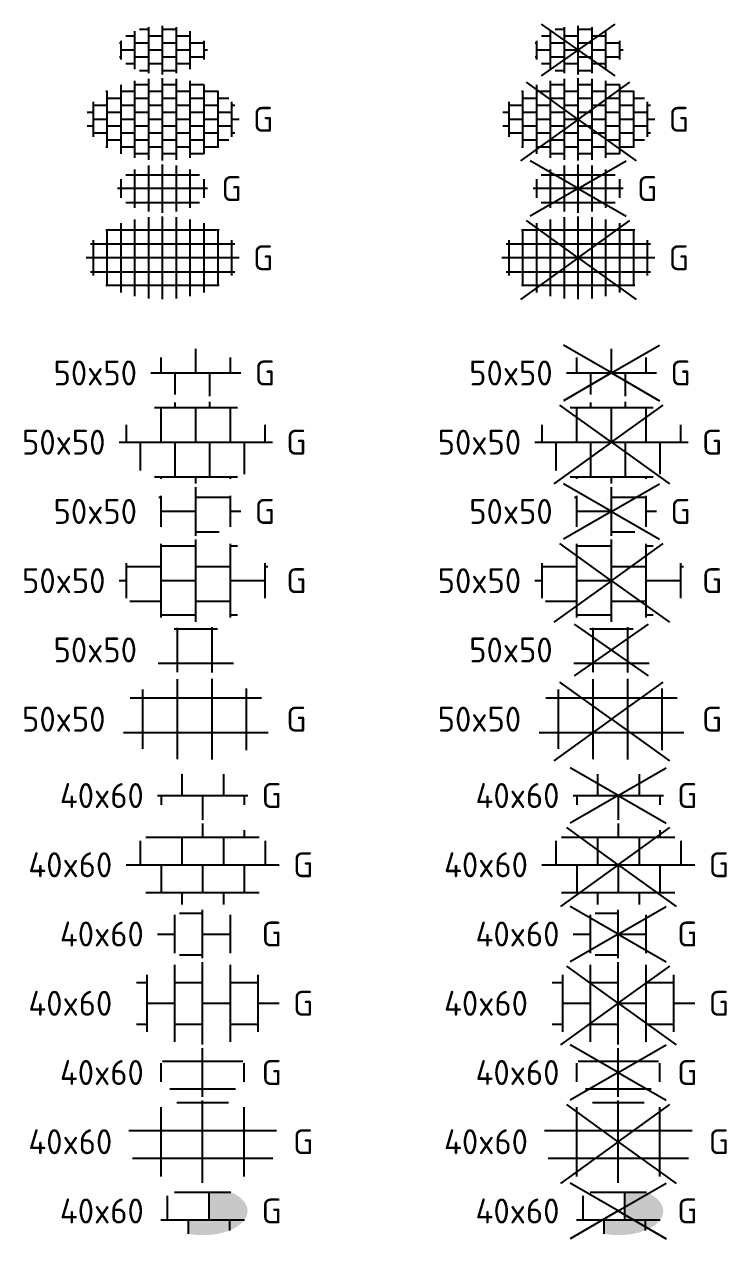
# Model space of a CAD drawing. Header units: metres. Extents: x 3187 to 3249, y 2220 to 2393.
# Drawn here: x 3218.18 to 3228.32, y 2315.92 to 2333.46 of the extents above; entities that cross this region are included whole.
import ezdxf
from ezdxf.enums import TextEntityAlignment as Align

# ---------------------------------------------------------------- set-up
doc = ezdxf.new("R2010")
doc.units = ezdxf.units.M
doc.layers.add('V-WE-VH-OPENVERHARDING_STRAATBAKSTEEN-S', color=90, linetype='Continuous', lineweight=25)
doc.styles.add('NLCS-ISO', font='NLCS-ISO.ttf')

# ---------------------------------------------------------------- blocks, each defined once
blk = doc.blocks.new('SVH-TEGEL_400X600_DIK_LINT_KL-SO')
h = blk.add_hatch(color=254)
h.dxf.hatch_style = 1
h.paths.add_polyline_path([(1.449, -1.567), (1.949, -1.4), (1.949, -0.639), (0.449, -0.639), (-1.051, -0.639), (-1.051, -1.65), (-0.889, -1.683), (-0.3, -1.743), (0.3, -1.743), (0.889, -1.683)])
h.paths.add_polyline_path([(2.763, -0.921), (3.024, -0.639), (1.949, -0.639), (1.949, -1.4), (1.959, -1.397), (2.402, -1.179)])
h.paths.add_polyline_path([(2.402, 1.179), (2.043, 1.361), (0.449, 1.361), (0.449, -0.639), (3.024, -0.639), (3.031, -0.632), (3.195, -0.322), (3.25, 0), (3.195, 0.322), (3.031, 0.632), (2.763, 0.921)])
for p, q in [((-2.551, 1.085), (-2.551, -0.639)), ((-2.043, 1.361), (2.043, 1.361)), ((0.449, 1.361), (0.449, -0.639)), ((1.949, 1.4), (1.949, 1.361)), ((-3.026, -0.639), (3.026, -0.639)), ((-1.051, -0.639), (-1.051, -1.656)), ((1.949, -0.639), (1.949, -1.4))]:
    blk.add_line(p, q)
at = {"style": 'NLCS-ISO'}
blk.add_attdef('FORMAAT', text='', height=1.8, dxfattribs=at).set_placement((-4.25, 0), align=Align.MIDDLE_RIGHT)
blk.add_attdef('KLEUR', text='', height=1.8, dxfattribs=at).set_placement((4.25, 0), align=Align.MIDDLE_LEFT)
at = {"style": 'NLCS-ISO', "flags": 1}
blk.add_attdef('FUNCTIE', text='', height=1.8, dxfattribs=at).set_placement((0, -2.75), align=Align.TOP_CENTER)
blk = doc.blocks.new('SVH-TEGEL_400X600_DUN_BLOK-SO')
for p, q in [((1.871, 2.799), (-1.871, 2.799)), ((0, -2.975), (0, 2.975)), ((-3, -2.498), (-3, 2.498)), ((3, -2.498), (3, 2.498)), ((5.322, 0.799), (-5.322, 0.799)), ((5.055, -1.201), (-5.055, -1.201))]:
    blk.add_line(p, q)
at = {"style": 'NLCS-ISO'}
blk.add_attdef('FORMAAT', text='', height=1.8, dxfattribs=at).set_placement((-6.525, 0), align=Align.MIDDLE_RIGHT)
blk.add_attdef('KLEUR', text='', height=1.8, dxfattribs=at).set_placement((6.525, 0), align=Align.MIDDLE_LEFT)
at = {"style": 'NLCS-ISO', "flags": 1}
blk.add_attdef('FUNCTIE', text='', height=1.8, dxfattribs=at).set_placement((0, -3.975), align=Align.TOP_CENTER)
blk = doc.blocks.new('SVH-TEGEL_400X600_DUN_BLOK_KL-SO')
for p, q in [((0, -1.75), (0, 1.75)), ((-3, -0.673), (-3, 0.673)), ((2.891, 0.799), (-2.891, 0.799)), ((3, -0.673), (3, 0.673)), ((2.364, -1.201), (-2.364, -1.201))]:
    blk.add_line(p, q)
at = {"style": 'NLCS-ISO'}
blk.add_attdef('FORMAAT', text='', height=1.8, dxfattribs=at).set_placement((-4.25, 0), align=Align.MIDDLE_RIGHT)
blk.add_attdef('KLEUR', text='', height=1.8, dxfattribs=at).set_placement((4.25, 0), align=Align.MIDDLE_LEFT)
at = {"style": 'NLCS-ISO', "flags": 1}
blk.add_attdef('FUNCTIE', text='', height=1.8, dxfattribs=at).set_placement((0, -2.75), align=Align.TOP_CENTER)
blk = doc.blocks.new('SVH-TEGEL_400X600_DUN_HALFST-SO')
for p, q in [((-2, -2.773), (-2, 2.773)), ((0, -2.975), (0, 2.975)), ((2, -2.773), (2, 2.773)), ((-4, -2.052), (-4, 2.052)), ((4, -2.052), (4, 2.052)), ((-4.771, 1.5), (-4, 1.5)), ((-2, 1.5), (0, 1.5)), ((2, 1.5), (4, 1.5)), ((-4, 0), (-2, 0)), ((0, 0), (2, 0)), ((4, 0), (5.525, 0)), ((-4.771, -1.5), (-4, -1.5)), ((-2, -1.5), (0, -1.5)), ((2, -1.5), (4, -1.5))]:
    blk.add_line(p, q)
at = {"style": 'NLCS-ISO'}
blk.add_attdef('FORMAAT', text='', height=1.8, dxfattribs=at).set_placement((-6.525, 0), align=Align.MIDDLE_RIGHT)
blk.add_attdef('KLEUR', text='', height=1.8, dxfattribs=at).set_placement((6.525, 0), align=Align.MIDDLE_LEFT)
at = {"style": 'NLCS-ISO', "flags": 1}
blk.add_attdef('FUNCTIE', text='', height=1.8, dxfattribs=at).set_placement((0, -3.975), align=Align.TOP_CENTER)
blk = doc.blocks.new('SVH-TEGEL_400X600_DUN_HALFST_KL-SO')
for p, q in [((-2, -1.379), (-2, 1.379)), ((-1.674, 1.5), (0, 1.5)), ((0, -1.75), (0, 1.75)), ((2, -1.379), (2, 1.379)), ((-3.25, 0), (-2, 0)), ((0, 0), (2, 0)), ((-1.674, -1.5), (0, -1.5))]:
    blk.add_line(p, q)
at = {"style": 'NLCS-ISO'}
blk.add_attdef('FORMAAT', text='', height=1.8, dxfattribs=at).set_placement((-4.25, 0), align=Align.MIDDLE_RIGHT)
blk.add_attdef('KLEUR', text='', height=1.8, dxfattribs=at).set_placement((4.25, 0), align=Align.MIDDLE_LEFT)
at = {"style": 'NLCS-ISO', "flags": 1}
blk.add_attdef('FUNCTIE', text='', height=1.8, dxfattribs=at).set_placement((0, -2.75), align=Align.TOP_CENTER)
blk = doc.blocks.new('SVH-TEGEL_400X600_DUN_LINT-SO')
for p, q in [((0, 2.975), (0, 2)), ((-4.09, 2), (4.09, 2)), ((-1.5, 2), (-1.5, 0)), ((1.5, 2), (1.5, 0)), ((3, 2.498), (3, 2)), ((-4.5, 1.726), (-4.5, 0)), ((4.5, 1.726), (4.5, 0)), ((-5.525, 0), (5.525, 0)), ((-3, 0), (-3, -2)), ((0, 0), (0, -2)), ((3, 0), (3, -2)), ((-4.09, -2), (4.09, -2)), ((-1.5, -2), (-1.5, -2.863)), ((1.5, -2), (1.5, -2.863))]:
    blk.add_line(p, q)
at = {"style": 'NLCS-ISO'}
blk.add_attdef('FORMAAT', text='', height=1.8, dxfattribs=at).set_placement((-6.525, 0), align=Align.MIDDLE_RIGHT)
blk.add_attdef('KLEUR', text='', height=1.8, dxfattribs=at).set_placement((6.525, 0), align=Align.MIDDLE_LEFT)
at = {"style": 'NLCS-ISO', "flags": 1}
blk.add_attdef('FUNCTIE', text='', height=1.8, dxfattribs=at).set_placement((0, -3.975), align=Align.TOP_CENTER)
blk = doc.blocks.new('SVH-TEGEL_400X600_DUN_LINT_KL-SO')
for p, q in [((-1.5, 1.552), (-1.5, 0)), ((1.5, 1.552), (1.5, 0)), ((-3.25, 0), (3.25, 0)), ((-3, 0), (-3, -0.673)), ((0, 0), (0, -1.75)), ((3, 0), (3, -0.673))]:
    blk.add_line(p, q)
at = {"style": 'NLCS-ISO'}
blk.add_attdef('FORMAAT', text='', height=1.8, dxfattribs=at).set_placement((-4.25, 0), align=Align.MIDDLE_RIGHT)
blk.add_attdef('KLEUR', text='', height=1.8, dxfattribs=at).set_placement((4.25, 0), align=Align.MIDDLE_LEFT)
at = {"style": 'NLCS-ISO', "flags": 1}
blk.add_attdef('FUNCTIE', text='', height=1.8, dxfattribs=at).set_placement((0, -2.75), align=Align.TOP_CENTER)
blk = doc.blocks.new('SVH-TEGEL_500X500_BLOK-SO')
for p, q in [((-1.335, -2.887), (-1.335, 2.887)), ((1.165, -2.908), (1.165, 2.908)), ((-3.835, -2.142), (-3.835, 2.142)), ((3.665, -2.226), (3.665, 2.226)), ((-4.732, 1.536), (4.732, 1.536)), ((-5.227, -0.964), (5.227, -0.964))]:
    blk.add_line(p, q)
at = {"style": 'NLCS-ISO'}
blk.add_attdef('FORMAAT', text='', height=1.8, dxfattribs=at).set_placement((-6.525, 0), align=Align.MIDDLE_RIGHT)
blk.add_attdef('KLEUR', text='', height=1.8, dxfattribs=at).set_placement((6.525, 0), align=Align.MIDDLE_LEFT)
at = {"style": 'NLCS-ISO', "flags": 1}
blk.add_attdef('FUNCTIE', text='', height=1.8, dxfattribs=at).set_placement((0, -3.975), align=Align.TOP_CENTER)
blk = doc.blocks.new('SVH-TEGEL_500X500_BLOK_KL-SO')
for p, q in [((-1.558, 1.536), (1.558, 1.536)), ((-1.335, -1.595), (-1.335, 1.595)), ((1.165, -1.633), (1.165, 1.633)), ((-2.711, -0.964), (2.711, -0.964))]:
    blk.add_line(p, q)
at = {"style": 'NLCS-ISO'}
blk.add_attdef('FORMAAT', text='', height=1.8, dxfattribs=at).set_placement((-4.25, 0), align=Align.MIDDLE_RIGHT)
blk.add_attdef('KLEUR', text='', height=1.8, dxfattribs=at).set_placement((4.25, 0), align=Align.MIDDLE_LEFT)
at = {"style": 'NLCS-ISO', "flags": 1}
blk.add_attdef('FUNCTIE', text='', height=1.8, dxfattribs=at).set_placement((0, -2.75), align=Align.TOP_CENTER)
blk = doc.blocks.new('SVH-TEGEL_500X500_HALFST-SO')
for p, q in [((-2.5, -2.653), (-2.5, 2.653)), ((0, -2.975), (0, 2.975)), ((2.5, -2.653), (2.5, 2.653)), ((0, 2.5), (-2.5, 2.5)), ((2.995, 2.5), (2.5, 2.5)), ((-5, -1.266), (-5, 1.266)), ((-2.5, 1), (-5, 1)), ((2.5, 1), (0, 1)), ((5, -1.266), (5, 1.266)), ((5.204, 1), (5, 1)), ((-5, 0), (-5.525, 0)), ((0, 0), (-2.5, 0)), ((5, 0), (2.5, 0)), ((-2.5, -1.5), (-4.771, -1.5)), ((2.5, -1.5), (0, -1.5)), ((0, -2.5), (-2.5, -2.5)), ((2.995, -2.5), (2.5, -2.5))]:
    blk.add_line(p, q)
at = {"style": 'NLCS-ISO'}
blk.add_attdef('FORMAAT', text='', height=1.8, dxfattribs=at).set_placement((-6.525, 0), align=Align.MIDDLE_RIGHT)
blk.add_attdef('KLEUR', text='', height=1.8, dxfattribs=at).set_placement((6.525, 0), align=Align.MIDDLE_LEFT)
at = {"style": 'NLCS-ISO', "flags": 1}
blk.add_attdef('FUNCTIE', text='', height=1.8, dxfattribs=at).set_placement((0, -3.975), align=Align.TOP_CENTER)
blk = doc.blocks.new('SVH-TEGEL_500X500_HALFST_KL-SO')
for p, q in [((-2.5, 1), (-2.667, 1)), ((-2.5, -1.118), (-2.5, 1.118)), ((0, -1.75), (0, 1.75)), ((2.5, 1), (0, 1)), ((2.5, -1.118), (2.5, 1.118)), ((0, 0), (-2.5, 0)), ((3.25, 0), (2.5, 0)), ((1.674, -1.5), (0, -1.5))]:
    blk.add_line(p, q)
at = {"style": 'NLCS-ISO'}
blk.add_attdef('FORMAAT', text='', height=1.8, dxfattribs=at).set_placement((-4.25, 0), align=Align.MIDDLE_RIGHT)
blk.add_attdef('KLEUR', text='', height=1.8, dxfattribs=at).set_placement((4.25, 0), align=Align.MIDDLE_LEFT)
at = {"style": 'NLCS-ISO', "flags": 1}
blk.add_attdef('FUNCTIE', text='', height=1.8, dxfattribs=at).set_placement((0, -2.75), align=Align.TOP_CENTER)
blk = doc.blocks.new('SVH-TEGEL_500X500_LINT-SO')
for p, q in [((-1.5, 2.5), (-1.5, 2.863)), ((1, 2.5), (1, 2.926)), ((-2.995, 2.5), (2.995, 2.5)), ((-2.5, 0), (-2.5, 2.5)), ((0, 0), (0, 2.5)), ((2.5, 0), (2.5, 2.5)), ((-5, 0), (-5, 1.266)), ((5, 0), (5, 1.266)), ((-5.525, 0), (5.525, 0)), ((-4, -2.052), (-4, 0)), ((-1.5, -2.5), (-1.5, 0)), ((1, -2.5), (1, 0)), ((3.5, -2.302), (3.5, 0)), ((-2.995, -2.5), (2.995, -2.5)), ((-2.5, -2.653), (-2.5, -2.5)), ((0, -2.975), (0, -2.5)), ((2.5, -2.653), (2.5, -2.5))]:
    blk.add_line(p, q)
at = {"style": 'NLCS-ISO'}
blk.add_attdef('FORMAAT', text='', height=1.8, dxfattribs=at).set_placement((-6.525, 0), align=Align.MIDDLE_RIGHT)
blk.add_attdef('KLEUR', text='', height=1.8, dxfattribs=at).set_placement((6.525, 0), align=Align.MIDDLE_LEFT)
at = {"style": 'NLCS-ISO', "flags": 1}
blk.add_attdef('FUNCTIE', text='', height=1.8, dxfattribs=at).set_placement((0, -3.975), align=Align.TOP_CENTER)
blk = doc.blocks.new('SVH-TEGEL_500X500_LINT_KL-SO')
for p, q in [((-2.5, 0), (-2.5, 1.118)), ((0, 0), (0, 1.75)), ((2.5, 0), (2.5, 1.118)), ((-3.25, 0), (3.25, 0)), ((-1.5, -1.552), (-1.5, 0)), ((1, -1.665), (1, 0))]:
    blk.add_line(p, q)
at = {"style": 'NLCS-ISO'}
blk.add_attdef('FORMAAT', text='', height=1.8, dxfattribs=at).set_placement((-4.25, 0), align=Align.MIDDLE_RIGHT)
blk.add_attdef('KLEUR', text='', height=1.8, dxfattribs=at).set_placement((4.25, 0), align=Align.MIDDLE_LEFT)
at = {"style": 'NLCS-ISO', "flags": 1}
blk.add_attdef('FUNCTIE', text='', height=1.8, dxfattribs=at).set_placement((0, -2.75), align=Align.TOP_CENTER)
blk = doc.blocks.new('SVH-TEGEL_VARIABEL_BLOK-SO')
for p, q in [((-2, 2), (-2, 2.773)), ((-1, 2), (-1, 2.926)), ((0, 2), (0, 2.975)), ((1, 2), (1, 2.926)), ((2, 2), (2, 2.773)), ((-4, 2), (-4.09, 2)), ((-4, 2), (-4, 2.052)), ((-4, 0), (-4, 2)), ((-2, 2), (-4, 2)), ((-3, 2), (-3, 2.498)), ((-3, 0), (-3, 2)), ((-2, 0), (-2, 2)), ((0, 2), (-2, 2)), ((-1, 0), (-1, 2)), ((0, 0), (0, 2)), ((2, 2), (0, 2)), ((1, 0), (1, 2)), ((2, 0), (2, 2)), ((4, 2), (2, 2)), ((3, 2), (3, 2.498)), ((3, 0), (3, 2)), ((4, 2), (4, 2.052)), ((4, 0), (4, 2)), ((4.09, 2), (4, 2)), ((-5.204, 1), (5.204, 1)), ((-5, 0), (-5, 1.266)), ((5, 0), (5, 1.266)), ((-4, 0), (-5.525, 0)), ((-5, -1.266), (-5, 0)), ((-4, -2), (-4, 0)), ((-2, 0), (-4, 0)), ((-3, -2), (-3, 0)), ((-2, -2), (-2, 0)), ((0, 0), (-2, 0)), ((-1, -2), (-1, 0)), ((0, -2), (0, 0)), ((2, 0), (0, 0)), ((1, -2), (1, 0)), ((2, -2), (2, 0)), ((4, 0), (2, 0)), ((3, -2), (3, 0)), ((4, -2), (4, 0)), ((5.525, 0), (4, 0)), ((5, -1.266), (5, 0)), ((-5.204, -1), (5.204, -1)), ((-4, -2), (-4.09, -2)), ((-4, -2.052), (-4, -2)), ((-2, -2), (-4, -2)), ((-3, -2.498), (-3, -2)), ((-2, -2.773), (-2, -2)), ((0, -2), (-2, -2)), ((-1, -2.926), (-1, -2)), ((0, -2.975), (0, -2)), ((2, -2), (0, -2)), ((1, -2.926), (1, -2)), ((2, -2.773), (2, -2)), ((4, -2), (2, -2)), ((3, -2.498), (3, -2)), ((4, -2.052), (4, -2)), ((4.09, -2), (4, -2))]:
    blk.add_line(p, q)
at = {"style": 'NLCS-ISO'}
blk.add_attdef('FORMAAT', text='', height=1.8, dxfattribs=at).set_placement((-6.525, 0), align=Align.MIDDLE_RIGHT)
blk.add_attdef('KLEUR', text='', height=1.8, dxfattribs=at).set_placement((6.525, 0), align=Align.MIDDLE_LEFT)
at = {"style": 'NLCS-ISO', "flags": 1}
blk.add_attdef('FUNCTIE', text='', height=1.8, dxfattribs=at).set_placement((0, -3.975), align=Align.TOP_CENTER)
blk = doc.blocks.new('SVH-TEGEL_VARIABEL_BLOK_KL-SO')
for p, q in [((-2.667, 1), (2.667, 1)), ((-2, 0), (-2, 1.379)), ((-1, 0), (-1, 1.665)), ((0, 0), (0, 1.75)), ((1, 0), (1, 1.665)), ((2, 0), (2, 1.379)), ((-3, 0), (-3, 0.673)), ((3, 0), (3, 0.673)), ((-2, 0), (-3.25, 0)), ((-3, -0.673), (-3, 0)), ((-2, -1.379), (-2, 0)), ((0, 0), (-2, 0)), ((-1, -1.665), (-1, 0)), ((0, -1.75), (0, 0)), ((2, 0), (0, 0)), ((1, -1.665), (1, 0)), ((2, -1.379), (2, 0)), ((3.25, 0), (2, 0)), ((3, -0.673), (3, 0)), ((-2.667, -1), (2.667, -1))]:
    blk.add_line(p, q)
at = {"style": 'NLCS-ISO'}
blk.add_attdef('FORMAAT', text='', height=1.8, dxfattribs=at).set_placement((-4.25, 0), align=Align.MIDDLE_RIGHT)
blk.add_attdef('KLEUR', text='', height=1.8, dxfattribs=at).set_placement((4.25, 0), align=Align.MIDDLE_LEFT)
at = {"style": 'NLCS-ISO', "flags": 1}
blk.add_attdef('FUNCTIE', text='', height=1.8, dxfattribs=at).set_placement((0, -2.75), align=Align.TOP_CENTER)
blk = doc.blocks.new('SVH-TEGEL_VARIABEL_HALFST-SO')
for p, q in [((-2, 2), (-2, 2.773)), ((-1, 2), (-1, 2.926)), ((0, 2), (0, 2.975)), ((1, 2), (1, 2.926)), ((2, 2), (2, 2.773)), ((-4, 2), (-4.09, 2)), ((-4, 2), (-4, 2.052)), ((-4, 1), (-4, 2)), ((-3, 2), (-3, 2.498)), ((-2, 2), (-3, 2)), ((-3, 1), (-3, 2)), ((-1, 2.5), (-2, 2.5)), ((-2, 1), (-2, 2)), ((0, 2), (-1, 2)), ((-1, 1), (-1, 2)), ((1, 2.5), (0, 2.5)), ((0, 1), (0, 2)), ((2, 2), (1, 2)), ((1, 1), (1, 2)), ((2.994, 2.5), (2, 2.5)), ((2, 1), (2, 2)), ((3, 2), (3, 2.498)), ((4, 2), (3, 2)), ((3, 1), (3, 2)), ((4, 2), (4, 2.052)), ((4, 1), (4, 2)), ((-5, 1), (-5, 1.266)), ((-4, 1), (-5, 1)), ((-5, 0), (-5, 1)), ((-3, 1.5), (-4, 1.5)), ((-4, 0), (-4, 1)), ((-2, 1), (-3, 1)), ((-3, 0), (-3, 1)), ((-1, 1.5), (-2, 1.5)), ((-2, 0), (-2, 1)), ((0, 1), (-1, 1)), ((-1, 0), (-1, 1)), ((1, 1.5), (0, 1.5)), ((0, 0), (0, 1)), ((2, 1), (1, 1)), ((1, 0), (1, 1)), ((3, 1.5), (2, 1.5)), ((2, 0), (2, 1)), ((4, 1), (3, 1)), ((3, 0), (3, 1)), ((4.771, 1.5), (4, 1.5)), ((4, 0), (4, 1)), ((5, 1), (5, 1.265)), ((5.203, 1), (5, 1)), ((5, 0), (5, 1)), ((-5, 0.5), (-5.446, 0.5)), ((-4, 0), (-5, 0)), ((-5, -1), (-5, 0)), ((-3, 0.5), (-4, 0.5)), ((-4, -1), (-4, 0)), ((-2, 0), (-3, 0)), ((-3, -1), (-3, 0)), ((-1, 0.5), (-2, 0.5)), ((-2, -1), (-2, 0)), ((0, 0), (-1, 0)), ((-1, -1), (-1, 0)), ((1, 0.5), (0, 0.5)), ((0, -1), (0, 0)), ((2, 0), (1, 0)), ((1, -1), (1, 0)), ((3, 0.5), (2, 0.5)), ((2, -1), (2, 0)), ((4, 0), (3, 0)), ((3, -1), (3, 0)), ((5, 0.5), (4, 0.5)), ((4, -1), (4, 0)), ((5.525, 0), (5, 0)), ((5, -1), (5, 0)), ((-5, -0.5), (-5.446, -0.5)), ((-3, -0.5), (-4, -0.5)), ((-1, -0.5), (-2, -0.5)), ((1, -0.5), (0, -0.5)), ((3, -0.5), (2, -0.5)), ((5, -0.5), (4, -0.5)), ((-4, -1), (-5, -1)), ((-5, -1.266), (-5, -1)), ((-4, -2), (-4, -1)), ((-3, -1.5), (-4, -1.5)), ((-2, -1), (-3, -1)), ((-3, -2), (-3, -1)), ((-2, -2), (-2, -1)), ((-1, -1.5), (-2, -1.5)), ((0, -1), (-1, -1)), ((-1, -2), (-1, -1)), ((0, -2), (0, -1)), ((1, -1.5), (0, -1.5)), ((2, -1), (1, -1)), ((1, -2), (1, -1)), ((2, -2), (2, -1)), ((3, -1.5), (2, -1.5)), ((4, -1), (3, -1)), ((3, -2), (3, -1)), ((4, -2), (4, -1)), ((4.771, -1.5), (4, -1.5)), ((5.204, -1), (5, -1)), ((5, -1.265), (5, -1)), ((-4, -2), (-4.09, -2)), ((-4, -2.052), (-4, -2)), ((-2, -2), (-3, -2)), ((-3, -2.498), (-3, -2)), ((-2, -2.773), (-2, -2)), ((-1, -2.5), (-2, -2.5)), ((0, -2), (-1, -2)), ((-1, -2.926), (-1, -2)), ((0, -2.975), (0, -2)), ((1, -2.5), (0, -2.5)), ((2, -2), (1, -2)), ((1, -2.926), (1, -2)), ((2, -2.773), (2, -2)), ((2.994, -2.5), (2, -2.5)), ((4, -2), (3, -2)), ((3, -2.498), (3, -2)), ((4, -2.052), (4, -2))]:
    blk.add_line(p, q)
at = {"style": 'NLCS-ISO'}
blk.add_attdef('FORMAAT', text='', height=1.8, dxfattribs=at).set_placement((-6.525, 0), align=Align.MIDDLE_RIGHT)
blk.add_attdef('KLEUR', text='', height=1.8, dxfattribs=at).set_placement((6.525, 0), align=Align.MIDDLE_LEFT)
at = {"style": 'NLCS-ISO', "flags": 1}
blk.add_attdef('FUNCTIE', text='', height=1.8, dxfattribs=at).set_placement((0, -3.975), align=Align.TOP_CENTER)
blk = doc.blocks.new('SVH-TEGEL_VARIABEL_HALFST_KL-SO')
for p, q in [((-2, 1), (-2.666, 1)), ((-2, 1), (-2, 1.379)), ((-2, 0), (-2, 1)), ((-1, 1.5), (-1.673, 1.5)), ((-1, 1), (-1, 1.665)), ((0, 1), (-1, 1)), ((-1, 0), (-1, 1)), ((0, 1), (0, 1.75)), ((1, 1.5), (0, 1.5)), ((0, 0), (0, 1)), ((1, 1), (1, 1.665)), ((2, 1), (1, 1)), ((1, 0), (1, 1)), ((2, 1), (2, 1.379)), ((2, 0), (2, 1)), ((-3, 0.5), (-3.114, 0.5)), ((-3, 0), (-3, 0.673)), ((-2, 0), (-3, 0)), ((-3, -0.673), (-3, 0)), ((-1, 0.5), (-2, 0.5)), ((-2, -1), (-2, 0)), ((0, 0), (-1, 0)), ((-1, -1), (-1, 0)), ((1, 0.5), (0, 0.5)), ((0, -1), (0, 0)), ((2, 0), (1, 0)), ((1, -1), (1, 0)), ((3, 0.5), (2, 0.5)), ((2, -1), (2, 0)), ((3, 0), (3, 0.673)), ((3.25, 0), (3, 0)), ((3, -0.673), (3, 0)), ((-3, -0.5), (-3.114, -0.5)), ((-1, -0.5), (-2, -0.5)), ((1, -0.5), (0, -0.5)), ((3, -0.5), (2, -0.5)), ((-2, -1), (-2.666, -1)), ((-2, -1.379), (-2, -1)), ((-1, -1.5), (-1.674, -1.5)), ((0, -1), (-1, -1)), ((-1, -1.665), (-1, -1)), ((0, -1.75), (0, -1)), ((1, -1.5), (0, -1.5)), ((2, -1), (1, -1)), ((1, -1.665), (1, -1)), ((2, -1.379), (2, -1))]:
    blk.add_line(p, q)
at = {"style": 'NLCS-ISO'}
blk.add_attdef('FORMAAT', text='', height=1.8, dxfattribs=at).set_placement((-4.25, 0), align=Align.MIDDLE_RIGHT)
blk.add_attdef('KLEUR', text='', height=1.8, dxfattribs=at).set_placement((4.25, 0), align=Align.MIDDLE_LEFT)
at = {"style": 'NLCS-ISO', "flags": 1}
blk.add_attdef('FUNCTIE', text='', height=1.8, dxfattribs=at).set_placement((0, -2.75), align=Align.TOP_CENTER)
blk = doc.blocks.new('V-SVH-TEGEL_400X600_DIK_LINT_KL-SO')
h = blk.add_hatch(color=254)
h.dxf.hatch_style = 1
h.paths.add_polyline_path([(1.449, -1.567), (1.949, -1.4), (1.949, -0.639), (0.449, -0.639), (-1.051, -0.639), (-1.051, -1.65), (-0.889, -1.683), (-0.3, -1.743), (0.3, -1.743), (0.889, -1.683)])
h.paths.add_polyline_path([(2.763, -0.921), (3.024, -0.639), (1.949, -0.639), (1.949, -1.4), (1.959, -1.397), (2.402, -1.179)])
h.paths.add_polyline_path([(2.402, 1.179), (2.043, 1.361), (0.449, 1.361), (0.449, -0.639), (3.024, -0.639), (3.031, -0.632), (3.195, -0.322), (3.25, 0), (3.195, 0.322), (3.031, 0.632), (2.763, 0.921)])
for p, q in [((0, 0), (-3.464, 2)), ((0, 0), (3.464, 2)), ((-2.551, 1.085), (-2.551, -0.639)), ((-2.043, 1.361), (2.043, 1.361)), ((0.449, 1.361), (0.449, -0.639)), ((1.949, 1.4), (1.949, 1.361)), ((0, 0), (-3.464, -2)), ((0, 0), (3.464, -2)), ((-3.026, -0.639), (3.026, -0.639)), ((-1.051, -0.639), (-1.051, -1.656)), ((1.949, -0.639), (1.949, -1.4))]:
    blk.add_line(p, q)
at = {"style": 'NLCS-ISO'}
blk.add_attdef('FORMAAT', text='', height=1.8, dxfattribs=at).set_placement((-4.25, 0), align=Align.MIDDLE_RIGHT)
blk.add_attdef('KLEUR', text='', height=1.8, dxfattribs=at).set_placement((4.25, 0), align=Align.MIDDLE_LEFT)
at = {"style": 'NLCS-ISO', "flags": 1}
blk.add_attdef('FUNCTIE', text='', height=1.8, dxfattribs=at).set_placement((0, -2.75), align=Align.TOP_CENTER)
blk = doc.blocks.new('V-SVH-TEGEL_400X600_DUN_BLOK-SO')
for p, q in [((0, 0), (-3.728, 2.684)), ((1.871, 2.799), (-1.871, 2.799)), ((0, -2.975), (0, 2.975)), ((0, 0), (3.728, 2.684)), ((-3, -2.498), (-3, 2.498)), ((3, -2.498), (3, 2.498)), ((5.322, 0.799), (-5.322, 0.799)), ((0, 0), (-4.172, -3.003)), ((0, 0), (4.172, -3.003)), ((5.055, -1.201), (-5.055, -1.201))]:
    blk.add_line(p, q)
at = {"style": 'NLCS-ISO'}
blk.add_attdef('FORMAAT', text='', height=1.8, dxfattribs=at).set_placement((-6.525, 0), align=Align.MIDDLE_RIGHT)
blk.add_attdef('KLEUR', text='', height=1.8, dxfattribs=at).set_placement((6.525, 0), align=Align.MIDDLE_LEFT)
at = {"style": 'NLCS-ISO', "flags": 1}
blk.add_attdef('FUNCTIE', text='', height=1.8, dxfattribs=at).set_placement((0, -3.975), align=Align.TOP_CENTER)
blk = doc.blocks.new('V-SVH-TEGEL_400X600_DUN_BLOK_KL-SO')
for p, q in [((0, 0), (-3.464, 2)), ((0, 0), (3.464, 2)), ((0, -1.75), (0, 1.75)), ((0, 0), (-3.464, -2)), ((-3, -0.673), (-3, 0.673)), ((2.891, 0.799), (-2.891, 0.799)), ((0, 0), (3.464, -2)), ((3, -0.673), (3, 0.673)), ((2.364, -1.201), (-2.364, -1.201))]:
    blk.add_line(p, q)
at = {"style": 'NLCS-ISO'}
blk.add_attdef('FORMAAT', text='', height=1.8, dxfattribs=at).set_placement((-4.25, 0), align=Align.MIDDLE_RIGHT)
blk.add_attdef('KLEUR', text='', height=1.8, dxfattribs=at).set_placement((4.25, 0), align=Align.MIDDLE_LEFT)
at = {"style": 'NLCS-ISO', "flags": 1}
blk.add_attdef('FUNCTIE', text='', height=1.8, dxfattribs=at).set_placement((0, -2.75), align=Align.TOP_CENTER)
blk = doc.blocks.new('V-SVH-TEGEL_400X600_DUN_HALFST-SO')
for p, q in [((0, 0), (-3.728, 2.684)), ((-2, -2.773), (-2, 2.773)), ((0, -2.975), (0, 2.975)), ((0, 0), (3.728, 2.684)), ((2, -2.773), (2, 2.773)), ((-4, -2.052), (-4, 2.052)), ((4, -2.052), (4, 2.052)), ((-4.771, 1.5), (-4, 1.5)), ((-2, 1.5), (0, 1.5)), ((2, 1.5), (4, 1.5)), ((0, 0), (-4.172, -3.003)), ((-4, 0), (-2, 0)), ((0, 0), (2, 0)), ((4, 0), (5.525, 0)), ((0, 0), (4.172, -3.003)), ((-4.771, -1.5), (-4, -1.5)), ((-2, -1.5), (0, -1.5)), ((2, -1.5), (4, -1.5))]:
    blk.add_line(p, q)
at = {"style": 'NLCS-ISO'}
blk.add_attdef('FORMAAT', text='', height=1.8, dxfattribs=at).set_placement((-6.525, 0), align=Align.MIDDLE_RIGHT)
blk.add_attdef('KLEUR', text='', height=1.8, dxfattribs=at).set_placement((6.525, 0), align=Align.MIDDLE_LEFT)
at = {"style": 'NLCS-ISO', "flags": 1}
blk.add_attdef('FUNCTIE', text='', height=1.8, dxfattribs=at).set_placement((0, -3.975), align=Align.TOP_CENTER)
blk = doc.blocks.new('V-SVH-TEGEL_400X600_DUN_HALFST_KL-SO')
for p, q in [((0, 0), (-3.464, 2)), ((0, 0), (3.464, 2)), ((-2, -1.379), (-2, 1.379)), ((-1.674, 1.5), (0, 1.5)), ((0, -1.75), (0, 1.75)), ((2, -1.379), (2, 1.379)), ((0, 0), (-3.464, -2)), ((-3.25, 0), (-2, 0)), ((0, 0), (2, 0)), ((0, 0), (3.464, -2)), ((-1.674, -1.5), (0, -1.5))]:
    blk.add_line(p, q)
at = {"style": 'NLCS-ISO'}
blk.add_attdef('FORMAAT', text='', height=1.8, dxfattribs=at).set_placement((-4.25, 0), align=Align.MIDDLE_RIGHT)
blk.add_attdef('KLEUR', text='', height=1.8, dxfattribs=at).set_placement((4.25, 0), align=Align.MIDDLE_LEFT)
at = {"style": 'NLCS-ISO', "flags": 1}
blk.add_attdef('FUNCTIE', text='', height=1.8, dxfattribs=at).set_placement((0, -2.75), align=Align.TOP_CENTER)
blk = doc.blocks.new('V-SVH-TEGEL_400X600_DUN_LINT-SO')
for p, q in [((0, 0), (-3.728, 2.684)), ((0, 2.975), (0, 2)), ((0, 0), (3.728, 2.684)), ((-4.09, 2), (4.09, 2)), ((-1.5, 2), (-1.5, 0)), ((1.5, 2), (1.5, 0)), ((3, 2.498), (3, 2)), ((-4.5, 1.726), (-4.5, 0)), ((4.5, 1.726), (4.5, 0)), ((-5.525, 0), (5.525, 0)), ((0, 0), (-4.172, -3.003)), ((-3, 0), (-3, -2)), ((0, 0), (0, -2)), ((0, 0), (4.172, -3.003)), ((3, 0), (3, -2)), ((-4.09, -2), (4.09, -2)), ((-1.5, -2), (-1.5, -2.863)), ((1.5, -2), (1.5, -2.863))]:
    blk.add_line(p, q)
at = {"style": 'NLCS-ISO'}
blk.add_attdef('FORMAAT', text='', height=1.8, dxfattribs=at).set_placement((-6.525, 0), align=Align.MIDDLE_RIGHT)
blk.add_attdef('KLEUR', text='', height=1.8, dxfattribs=at).set_placement((6.525, 0), align=Align.MIDDLE_LEFT)
at = {"style": 'NLCS-ISO', "flags": 1}
blk.add_attdef('FUNCTIE', text='', height=1.8, dxfattribs=at).set_placement((0, -3.975), align=Align.TOP_CENTER)
blk = doc.blocks.new('V-SVH-TEGEL_400X600_DUN_LINT_KL-SO')
for p, q in [((0, 0), (-3.464, 2)), ((0, 0), (3.464, 2)), ((-1.5, 1.552), (-1.5, 0)), ((1.5, 1.552), (1.5, 0)), ((0, 0), (-3.464, -2)), ((-3.25, 0), (3.25, 0)), ((-3, 0), (-3, -0.673)), ((0, 0), (3.464, -2)), ((0, 0), (0, -1.75)), ((3, 0), (3, -0.673))]:
    blk.add_line(p, q)
at = {"style": 'NLCS-ISO'}
blk.add_attdef('FORMAAT', text='', height=1.8, dxfattribs=at).set_placement((-4.25, 0), align=Align.MIDDLE_RIGHT)
blk.add_attdef('KLEUR', text='', height=1.8, dxfattribs=at).set_placement((4.25, 0), align=Align.MIDDLE_LEFT)
at = {"style": 'NLCS-ISO', "flags": 1}
blk.add_attdef('FUNCTIE', text='', height=1.8, dxfattribs=at).set_placement((0, -2.75), align=Align.TOP_CENTER)
blk = doc.blocks.new('V-SVH-TEGEL_500X500_BLOK-SO')
for p, q in [((0, 0), (-3.728, 2.684)), ((-1.335, -2.887), (-1.335, 2.887)), ((0, 0), (3.728, 2.684)), ((1.165, -2.908), (1.165, 2.908)), ((-3.835, -2.142), (-3.835, 2.142)), ((3.665, -2.226), (3.665, 2.226)), ((-4.732, 1.536), (4.732, 1.536)), ((0, 0), (-4.172, -3.003)), ((0, 0), (4.172, -3.003)), ((-5.227, -0.964), (5.227, -0.964))]:
    blk.add_line(p, q)
at = {"style": 'NLCS-ISO'}
blk.add_attdef('FORMAAT', text='', height=1.8, dxfattribs=at).set_placement((-6.525, 0), align=Align.MIDDLE_RIGHT)
blk.add_attdef('KLEUR', text='', height=1.8, dxfattribs=at).set_placement((6.525, 0), align=Align.MIDDLE_LEFT)
at = {"style": 'NLCS-ISO', "flags": 1}
blk.add_attdef('FUNCTIE', text='', height=1.8, dxfattribs=at).set_placement((0, -3.975), align=Align.TOP_CENTER)
blk = doc.blocks.new('V-SVH-TEGEL_500X500_BLOK_KL-SO')
for p, q in [((-2.662, -1.864), (2.662, 1.864)), ((2.662, -1.864), (-2.662, 1.864)), ((-1.558, 1.536), (1.558, 1.536)), ((-1.335, -1.595), (-1.335, 1.595)), ((1.165, -1.633), (1.165, 1.633)), ((-2.711, -0.964), (2.711, -0.964))]:
    blk.add_line(p, q)
at = {"style": 'NLCS-ISO'}
blk.add_attdef('FORMAAT', text='', height=1.8, dxfattribs=at).set_placement((-4.25, 0), align=Align.MIDDLE_RIGHT)
blk.add_attdef('KLEUR', text='', height=1.8, dxfattribs=at).set_placement((4.25, 0), align=Align.MIDDLE_LEFT)
at = {"style": 'NLCS-ISO', "flags": 1}
blk.add_attdef('FUNCTIE', text='', height=1.8, dxfattribs=at).set_placement((0, -2.75), align=Align.TOP_CENTER)
blk = doc.blocks.new('V-SVH-TEGEL_500X500_HALFST-SO')
for p, q in [((0, 0), (-3.728, 2.684)), ((-2.5, -2.653), (-2.5, 2.653)), ((0, -2.975), (0, 2.975)), ((0, 0), (3.728, 2.684)), ((2.5, -2.653), (2.5, 2.653)), ((0, 2.5), (-2.5, 2.5)), ((2.995, 2.5), (2.5, 2.5)), ((-5, -1.266), (-5, 1.266)), ((-2.5, 1), (-5, 1)), ((2.5, 1), (0, 1)), ((5, -1.266), (5, 1.266)), ((5.204, 1), (5, 1)), ((-5, 0), (-5.525, 0)), ((0, 0), (-4.172, -3.003)), ((0, 0), (-2.5, 0)), ((5, 0), (2.5, 0)), ((0, 0), (4.172, -3.003)), ((-2.5, -1.5), (-4.771, -1.5)), ((2.5, -1.5), (0, -1.5)), ((0, -2.5), (-2.5, -2.5)), ((2.995, -2.5), (2.5, -2.5))]:
    blk.add_line(p, q)
at = {"style": 'NLCS-ISO'}
blk.add_attdef('FORMAAT', text='', height=1.8, dxfattribs=at).set_placement((-6.525, 0), align=Align.MIDDLE_RIGHT)
blk.add_attdef('KLEUR', text='', height=1.8, dxfattribs=at).set_placement((6.525, 0), align=Align.MIDDLE_LEFT)
at = {"style": 'NLCS-ISO', "flags": 1}
blk.add_attdef('FUNCTIE', text='', height=1.8, dxfattribs=at).set_placement((0, -3.975), align=Align.TOP_CENTER)
blk = doc.blocks.new('V-SVH-TEGEL_500X500_HALFST_KL-SO')
for p, q in [((0, 0), (-3.464, 2)), ((0, 0), (3.464, 2)), ((-2.5, 1), (-2.667, 1)), ((-2.5, -1.118), (-2.5, 1.118)), ((0, -1.75), (0, 1.75)), ((2.5, 1), (0, 1)), ((2.5, -1.118), (2.5, 1.118)), ((0, 0), (-3.464, -2)), ((0, 0), (-2.5, 0)), ((0, 0), (3.464, -2)), ((3.25, 0), (2.5, 0)), ((1.674, -1.5), (0, -1.5))]:
    blk.add_line(p, q)
at = {"style": 'NLCS-ISO'}
blk.add_attdef('FORMAAT', text='', height=1.8, dxfattribs=at).set_placement((-4.25, 0), align=Align.MIDDLE_RIGHT)
blk.add_attdef('KLEUR', text='', height=1.8, dxfattribs=at).set_placement((4.25, 0), align=Align.MIDDLE_LEFT)
at = {"style": 'NLCS-ISO', "flags": 1}
blk.add_attdef('FUNCTIE', text='', height=1.8, dxfattribs=at).set_placement((0, -2.75), align=Align.TOP_CENTER)
blk = doc.blocks.new('V-SVH-TEGEL_500X500_LINT-SO')
for p, q in [((0, 0), (-3.728, 2.684)), ((-1.5, 2.5), (-1.5, 2.863)), ((0, 0), (3.728, 2.684)), ((1, 2.5), (1, 2.926)), ((-2.995, 2.5), (2.995, 2.5)), ((-2.5, 0), (-2.5, 2.5)), ((0, 0), (0, 2.5)), ((2.5, 0), (2.5, 2.5)), ((-5, 0), (-5, 1.266)), ((5, 0), (5, 1.266)), ((-5.525, 0), (5.525, 0)), ((0, 0), (-4.172, -3.003)), ((-4, -2.052), (-4, 0)), ((-1.5, -2.5), (-1.5, 0)), ((1, -2.5), (1, 0)), ((3.5, -2.302), (3.5, 0)), ((0, 0), (4.172, -3.003)), ((-2.995, -2.5), (2.995, -2.5)), ((-2.5, -2.653), (-2.5, -2.5)), ((0, -2.975), (0, -2.5)), ((2.5, -2.653), (2.5, -2.5))]:
    blk.add_line(p, q)
at = {"style": 'NLCS-ISO'}
blk.add_attdef('FORMAAT', text='', height=1.8, dxfattribs=at).set_placement((-6.525, 0), align=Align.MIDDLE_RIGHT)
blk.add_attdef('KLEUR', text='', height=1.8, dxfattribs=at).set_placement((6.525, 0), align=Align.MIDDLE_LEFT)
at = {"style": 'NLCS-ISO', "flags": 1}
blk.add_attdef('FUNCTIE', text='', height=1.8, dxfattribs=at).set_placement((0, -3.975), align=Align.TOP_CENTER)
blk = doc.blocks.new('V-SVH-TEGEL_500X500_LINT_KL-SO')
for p, q in [((0, 0), (-3.464, 2)), ((0, 0), (3.464, 2)), ((-2.5, 0), (-2.5, 1.118)), ((0, 0), (0, 1.75)), ((2.5, 0), (2.5, 1.118)), ((0, 0), (-3.464, -2)), ((-3.25, 0), (3.25, 0)), ((-1.5, -1.552), (-1.5, 0)), ((0, 0), (3.464, -2)), ((1, -1.665), (1, 0))]:
    blk.add_line(p, q)
at = {"style": 'NLCS-ISO'}
blk.add_attdef('FORMAAT', text='', height=1.8, dxfattribs=at).set_placement((-4.25, 0), align=Align.MIDDLE_RIGHT)
blk.add_attdef('KLEUR', text='', height=1.8, dxfattribs=at).set_placement((4.25, 0), align=Align.MIDDLE_LEFT)
at = {"style": 'NLCS-ISO', "flags": 1}
blk.add_attdef('FUNCTIE', text='', height=1.8, dxfattribs=at).set_placement((0, -2.75), align=Align.TOP_CENTER)
blk = doc.blocks.new('V-SVH-TEGEL_VARIABEL_BLOK-SO')
for p, q in [((0, 0), (-3.728, 2.684)), ((-2, 2), (-2, 2.773)), ((-1, 2), (-1, 2.926)), ((0, 2), (0, 2.975)), ((0, 0), (3.728, 2.684)), ((1, 2), (1, 2.926)), ((2, 2), (2, 2.773)), ((-4, 2), (-4.09, 2)), ((-4, 2), (-4, 2.052)), ((-4, 0), (-4, 2)), ((-2, 2), (-4, 2)), ((-3, 2), (-3, 2.498)), ((-3, 0), (-3, 2)), ((-2, 0), (-2, 2)), ((0, 2), (-2, 2)), ((-1, 0), (-1, 2)), ((0, 0), (0, 2)), ((2, 2), (0, 2)), ((1, 0), (1, 2)), ((2, 0), (2, 2)), ((4, 2), (2, 2)), ((3, 2), (3, 2.498)), ((3, 0), (3, 2)), ((4, 2), (4, 2.052)), ((4, 0), (4, 2)), ((4.09, 2), (4, 2)), ((-5.204, 1), (5.204, 1)), ((-5, 0), (-5, 1.266)), ((5, 0), (5, 1.266)), ((0, 0), (-4.172, -3.003)), ((-4, 0), (-5.525, 0)), ((-5, -1.266), (-5, 0)), ((-4, -2), (-4, 0)), ((-2, 0), (-4, 0)), ((-3, -2), (-3, 0)), ((-2, -2), (-2, 0)), ((0, 0), (-2, 0)), ((-1, -2), (-1, 0)), ((0, -2), (0, 0)), ((2, 0), (0, 0)), ((0, 0), (4.172, -3.003)), ((1, -2), (1, 0)), ((2, -2), (2, 0)), ((4, 0), (2, 0)), ((3, -2), (3, 0)), ((4, -2), (4, 0)), ((5.525, 0), (4, 0)), ((5, -1.266), (5, 0)), ((-5.204, -1), (5.204, -1)), ((-4, -2), (-4.09, -2)), ((-4, -2.052), (-4, -2)), ((-2, -2), (-4, -2)), ((-3, -2.498), (-3, -2)), ((-2, -2.773), (-2, -2)), ((0, -2), (-2, -2)), ((-1, -2.926), (-1, -2)), ((0, -2.975), (0, -2)), ((2, -2), (0, -2)), ((1, -2.926), (1, -2)), ((2, -2.773), (2, -2)), ((4, -2), (2, -2)), ((3, -2.498), (3, -2)), ((4, -2.052), (4, -2)), ((4.09, -2), (4, -2))]:
    blk.add_line(p, q)
at = {"style": 'NLCS-ISO'}
blk.add_attdef('FORMAAT', text='', height=1.8, dxfattribs=at).set_placement((-6.525, 0), align=Align.MIDDLE_RIGHT)
blk.add_attdef('KLEUR', text='', height=1.8, dxfattribs=at).set_placement((6.525, 0), align=Align.MIDDLE_LEFT)
at = {"style": 'NLCS-ISO', "flags": 1}
blk.add_attdef('FUNCTIE', text='', height=1.8, dxfattribs=at).set_placement((0, -3.975), align=Align.TOP_CENTER)
blk = doc.blocks.new('V-SVH-TEGEL_VARIABEL_BLOK_KL-SO')
for p, q in [((0, 0), (-3.464, 2)), ((0, 0), (3.464, 2)), ((-2.667, 1), (2.667, 1)), ((-2, 0), (-2, 1.379)), ((-1, 0), (-1, 1.665)), ((0, 0), (0, 1.75)), ((1, 0), (1, 1.665)), ((2, 0), (2, 1.379)), ((0, 0), (-3.464, -2)), ((-3, 0), (-3, 0.673)), ((0, 0), (3.464, -2)), ((3, 0), (3, 0.673)), ((-2, 0), (-3.25, 0)), ((-3, -0.673), (-3, 0)), ((-2, -1.379), (-2, 0)), ((0, 0), (-2, 0)), ((-1, -1.665), (-1, 0)), ((0, -1.75), (0, 0)), ((2, 0), (0, 0)), ((1, -1.665), (1, 0)), ((2, -1.379), (2, 0)), ((3.25, 0), (2, 0)), ((3, -0.673), (3, 0)), ((-2.667, -1), (2.667, -1))]:
    blk.add_line(p, q)
at = {"style": 'NLCS-ISO'}
blk.add_attdef('FORMAAT', text='', height=1.8, dxfattribs=at).set_placement((-4.25, 0), align=Align.MIDDLE_RIGHT)
blk.add_attdef('KLEUR', text='', height=1.8, dxfattribs=at).set_placement((4.25, 0), align=Align.MIDDLE_LEFT)
at = {"style": 'NLCS-ISO', "flags": 1}
blk.add_attdef('FUNCTIE', text='', height=1.8, dxfattribs=at).set_placement((0, -2.75), align=Align.TOP_CENTER)
blk = doc.blocks.new('V-SVH-TEGEL_VARIABEL_HALFST-SO')
for p, q in [((0, 0), (-3.728, 2.684)), ((-2, 2), (-2, 2.773)), ((-1, 2), (-1, 2.926)), ((0, 2), (0, 2.975)), ((0, 0), (3.728, 2.684)), ((1, 2), (1, 2.926)), ((2, 2), (2, 2.773)), ((-4, 2), (-4.09, 2)), ((-4, 2), (-4, 2.052)), ((-4, 1), (-4, 2)), ((-3, 2), (-3, 2.498)), ((-2, 2), (-3, 2)), ((-3, 1), (-3, 2)), ((-1, 2.5), (-2, 2.5)), ((-2, 1), (-2, 2)), ((0, 2), (-1, 2)), ((-1, 1), (-1, 2)), ((1, 2.5), (0, 2.5)), ((0, 1), (0, 2)), ((2, 2), (1, 2)), ((1, 1), (1, 2)), ((2.994, 2.5), (2, 2.5)), ((2, 1), (2, 2)), ((3, 2), (3, 2.498)), ((4, 2), (3, 2)), ((3, 1), (3, 2)), ((4, 2), (4, 2.052)), ((4, 1), (4, 2)), ((-5, 1), (-5, 1.266)), ((-4, 1), (-5, 1)), ((-5, 0), (-5, 1)), ((-3, 1.5), (-4, 1.5)), ((-4, 0), (-4, 1)), ((-2, 1), (-3, 1)), ((-3, 0), (-3, 1)), ((-1, 1.5), (-2, 1.5)), ((-2, 0), (-2, 1)), ((0, 1), (-1, 1)), ((-1, 0), (-1, 1)), ((1, 1.5), (0, 1.5)), ((0, 0), (0, 1)), ((2, 1), (1, 1)), ((1, 0), (1, 1)), ((3, 1.5), (2, 1.5)), ((2, 0), (2, 1)), ((4, 1), (3, 1)), ((3, 0), (3, 1)), ((4.771, 1.5), (4, 1.5)), ((4, 0), (4, 1)), ((5, 1), (5, 1.265)), ((5.203, 1), (5, 1)), ((5, 0), (5, 1)), ((-5, 0.5), (-5.446, 0.5)), ((-4, 0), (-5, 0)), ((-5, -1), (-5, 0)), ((0, 0), (-4.172, -3.003)), ((-3, 0.5), (-4, 0.5)), ((-4, -1), (-4, 0)), ((-2, 0), (-3, 0)), ((-3, -1), (-3, 0)), ((-1, 0.5), (-2, 0.5)), ((-2, -1), (-2, 0)), ((0, 0), (-1, 0)), ((-1, -1), (-1, 0)), ((1, 0.5), (0, 0.5)), ((0, -1), (0, 0)), ((2, 0), (1, 0)), ((1, -1), (1, 0)), ((3, 0.5), (2, 0.5)), ((2, -1), (2, 0)), ((4, 0), (3, 0)), ((3, -1), (3, 0)), ((5, 0.5), (4, 0.5)), ((4, -1), (4, 0)), ((5.525, 0), (5, 0)), ((5, -1), (5, 0)), ((-5, -0.5), (-5.446, -0.5)), ((-3, -0.5), (-4, -0.5)), ((-1, -0.5), (-2, -0.5)), ((0, 0), (4.172, -3.003)), ((1, -0.5), (0, -0.5)), ((3, -0.5), (2, -0.5)), ((5, -0.5), (4, -0.5)), ((-4, -1), (-5, -1)), ((-5, -1.266), (-5, -1)), ((-4, -2), (-4, -1)), ((-3, -1.5), (-4, -1.5)), ((-2, -1), (-3, -1)), ((-3, -2), (-3, -1)), ((-2, -2), (-2, -1)), ((-1, -1.5), (-2, -1.5)), ((0, -1), (-1, -1)), ((-1, -2), (-1, -1)), ((0, -2), (0, -1)), ((1, -1.5), (0, -1.5)), ((2, -1), (1, -1)), ((1, -2), (1, -1)), ((2, -2), (2, -1)), ((3, -1.5), (2, -1.5)), ((4, -1), (3, -1)), ((3, -2), (3, -1)), ((4, -2), (4, -1)), ((4.771, -1.5), (4, -1.5)), ((5.204, -1), (5, -1)), ((5, -1.265), (5, -1)), ((-4, -2), (-4.09, -2)), ((-4, -2.052), (-4, -2)), ((-2, -2), (-3, -2)), ((-3, -2.498), (-3, -2)), ((-2, -2.773), (-2, -2)), ((-1, -2.5), (-2, -2.5)), ((0, -2), (-1, -2)), ((-1, -2.926), (-1, -2)), ((0, -2.975), (0, -2)), ((1, -2.5), (0, -2.5)), ((2, -2), (1, -2)), ((1, -2.926), (1, -2)), ((2, -2.773), (2, -2)), ((2.994, -2.5), (2, -2.5)), ((4, -2), (3, -2)), ((3, -2.498), (3, -2)), ((4, -2.052), (4, -2))]:
    blk.add_line(p, q)
at = {"style": 'NLCS-ISO'}
blk.add_attdef('FORMAAT', text='', height=1.8, dxfattribs=at).set_placement((-6.525, 0), align=Align.MIDDLE_RIGHT)
blk.add_attdef('KLEUR', text='', height=1.8, dxfattribs=at).set_placement((6.525, 0), align=Align.MIDDLE_LEFT)
at = {"style": 'NLCS-ISO', "flags": 1}
blk.add_attdef('FUNCTIE', text='', height=1.8, dxfattribs=at).set_placement((0, -3.975), align=Align.TOP_CENTER)
blk = doc.blocks.new('V-SVH-TEGEL_VARIABEL_HALFST_KL-SO')
for p, q in [((-2.662, -1.864), (2.662, 1.864)), ((2.662, -1.864), (-2.662, 1.864)), ((-2, 1), (-2.666, 1)), ((-2, 1), (-2, 1.379)), ((-2, 0), (-2, 1)), ((-1, 1.5), (-1.673, 1.5)), ((-1, 1), (-1, 1.665)), ((0, 1), (-1, 1)), ((-1, 0), (-1, 1)), ((0, 1), (0, 1.75)), ((1, 1.5), (0, 1.5)), ((0, 0), (0, 1)), ((1, 1), (1, 1.665)), ((2, 1), (1, 1)), ((1, 0), (1, 1)), ((2, 1), (2, 1.379)), ((2, 0), (2, 1)), ((-3, 0.5), (-3.114, 0.5)), ((-3, 0), (-3, 0.673)), ((-2, 0), (-3, 0)), ((-3, -0.673), (-3, 0)), ((-1, 0.5), (-2, 0.5)), ((-2, -1), (-2, 0)), ((0, 0), (-1, 0)), ((-1, -1), (-1, 0)), ((1, 0.5), (0, 0.5)), ((0, -1), (0, 0)), ((2, 0), (1, 0)), ((1, -1), (1, 0)), ((3, 0.5), (2, 0.5)), ((2, -1), (2, 0)), ((3, 0), (3, 0.673)), ((3.25, 0), (3, 0)), ((3, -0.673), (3, 0)), ((-3, -0.5), (-3.114, -0.5)), ((-1, -0.5), (-2, -0.5)), ((1, -0.5), (0, -0.5)), ((3, -0.5), (2, -0.5)), ((-2, -1), (-2.666, -1)), ((-2, -1.379), (-2, -1)), ((-1, -1.5), (-1.674, -1.5)), ((0, -1), (-1, -1)), ((-1, -1.665), (-1, -1)), ((0, -1.75), (0, -1)), ((1, -1.5), (0, -1.5)), ((2, -1), (1, -1)), ((1, -1.665), (1, -1)), ((2, -1.379), (2, -1))]:
    blk.add_line(p, q)
at = {"style": 'NLCS-ISO'}
blk.add_attdef('FORMAAT', text='', height=1.8, dxfattribs=at).set_placement((-4.25, 0), align=Align.MIDDLE_RIGHT)
blk.add_attdef('KLEUR', text='', height=1.8, dxfattribs=at).set_placement((4.25, 0), align=Align.MIDDLE_LEFT)
at = {"style": 'NLCS-ISO', "flags": 1}
blk.add_attdef('FUNCTIE', text='', height=1.8, dxfattribs=at).set_placement((0, -2.75), align=Align.TOP_CENTER)

msp = doc.modelspace()

# ---------------------------------------------------------------- block references
at = {"layer": 'V-WE-VH-OPENVERHARDING_STRAATBAKSTEEN-S', "xscale": 0.2, "yscale": 0.2, "zscale": 0.2}
for name, p in [('SVH-TEGEL_VARIABEL_HALFST_KL-SO', (3220.175, 2333.083)), ('V-SVH-TEGEL_VARIABEL_HALFST_KL-SO', (3226.175, 2333.083))]:
    msp.add_blockref(name, p, dxfattribs=at)
for name, p, values in [('SVH-TEGEL_VARIABEL_HALFST-SO', (3220.175, 2332.083), {'KLEUR': 'G'}), ('V-SVH-TEGEL_VARIABEL_HALFST-SO', (3226.175, 2332.083), {'KLEUR': 'G'}), ('V-SVH-TEGEL_VARIABEL_BLOK_KL-SO', (3226.175, 2331.083), {'KLEUR': 'G'}), ('SVH-TEGEL_VARIABEL_BLOK_KL-SO', (3220.175, 2331.083), {'KLEUR': 'G'}), ('SVH-TEGEL_VARIABEL_BLOK-SO', (3220.175, 2330.083), {'KLEUR': 'G'}), ('V-SVH-TEGEL_VARIABEL_BLOK-SO', (3226.175, 2330.083), {'KLEUR': 'G'}), ('SVH-TEGEL_500X500_LINT_KL-SO', (3220.655, 2328.42), {'FORMAAT': '50x50', 'KLEUR': 'G'}), ('V-SVH-TEGEL_500X500_LINT_KL-SO', (3226.655, 2328.42), {'FORMAAT': '50x50', 'KLEUR': 'G'}), ('SVH-TEGEL_500X500_LINT-SO', (3220.655, 2327.42), {'FORMAAT': '50x50', 'KLEUR': 'G'}), ('V-SVH-TEGEL_500X500_LINT-SO', (3226.655, 2327.42), {'FORMAAT': '50x50', 'KLEUR': 'G'}), ('SVH-TEGEL_500X500_HALFST_KL-SO', (3220.655, 2326.42), {'FORMAAT': '50x50', 'KLEUR': 'G'}), ('V-SVH-TEGEL_500X500_HALFST_KL-SO', (3226.655, 2326.42), {'FORMAAT': '50x50', 'KLEUR': 'G'}), ('SVH-TEGEL_500X500_HALFST-SO', (3220.655, 2325.42), {'FORMAAT': '50x50', 'KLEUR': 'G'}), ('V-SVH-TEGEL_500X500_HALFST-SO', (3226.655, 2325.42), {'FORMAAT': '50x50', 'KLEUR': 'G'}), ('SVH-TEGEL_500X500_BLOK_KL-SO', (3220.655, 2324.42), {'FORMAAT': '50x50'}), ('V-SVH-TEGEL_500X500_BLOK_KL-SO', (3226.655, 2324.42), {'FORMAAT': '50x50'}), ('SVH-TEGEL_500X500_BLOK-SO', (3220.655, 2323.42), {'FORMAAT': '50x50', 'KLEUR': 'G'}), ('V-SVH-TEGEL_500X500_BLOK-SO', (3226.655, 2323.42), {'FORMAAT': '50x50', 'KLEUR': 'G'}), ('V-SVH-TEGEL_400X600_DUN_LINT_KL-SO', (3226.753, 2322.317), {'FORMAAT': '40x60', 'KLEUR': 'G'}), ('SVH-TEGEL_400X600_DUN_LINT_KL-SO', (3220.753, 2322.317), {'FORMAAT': '40x60', 'KLEUR': 'G'}), ('SVH-TEGEL_400X600_DUN_LINT-SO', (3220.753, 2321.317), {'FORMAAT': '40x60', 'KLEUR': 'G'}), ('V-SVH-TEGEL_400X600_DUN_LINT-SO', (3226.753, 2321.317), {'FORMAAT': '40x60', 'KLEUR': 'G'}), ('SVH-TEGEL_400X600_DUN_HALFST_KL-SO', (3220.753, 2320.317), {'FORMAAT': '40x60', 'KLEUR': 'G'}), ('V-SVH-TEGEL_400X600_DUN_HALFST_KL-SO', (3226.753, 2320.317), {'FORMAAT': '40x60', 'KLEUR': 'G'}), ('SVH-TEGEL_400X600_DUN_HALFST-SO', (3220.753, 2319.317), {'FORMAAT': '40x60', 'KLEUR': 'G'}), ('V-SVH-TEGEL_400X600_DUN_HALFST-SO', (3226.753, 2319.317), {'FORMAAT': '40x60', 'KLEUR': 'G'}), ('V-SVH-TEGEL_400X600_DUN_BLOK_KL-SO', (3226.753, 2318.317), {'FORMAAT': '40x60', 'KLEUR': 'G'}), ('SVH-TEGEL_400X600_DUN_BLOK_KL-SO', (3220.753, 2318.317), {'FORMAAT': '40x60', 'KLEUR': 'G'}), ('SVH-TEGEL_400X600_DUN_BLOK-SO', (3220.753, 2317.317), {'FORMAAT': '40x60', 'KLEUR': 'G'}), ('V-SVH-TEGEL_400X600_DUN_BLOK-SO', (3226.753, 2317.317), {'FORMAAT': '40x60', 'KLEUR': 'G'}), ('SVH-TEGEL_400X600_DIK_LINT_KL-SO', (3220.753, 2316.317), {'FORMAAT': '40x60', 'KLEUR': 'G'}), ('V-SVH-TEGEL_400X600_DIK_LINT_KL-SO', (3226.753, 2316.317), {'FORMAAT': '40x60', 'KLEUR': 'G'})]:
    msp.add_blockref(name, p, dxfattribs=at).add_auto_attribs(values)

doc.saveas('drawing.dxf')
